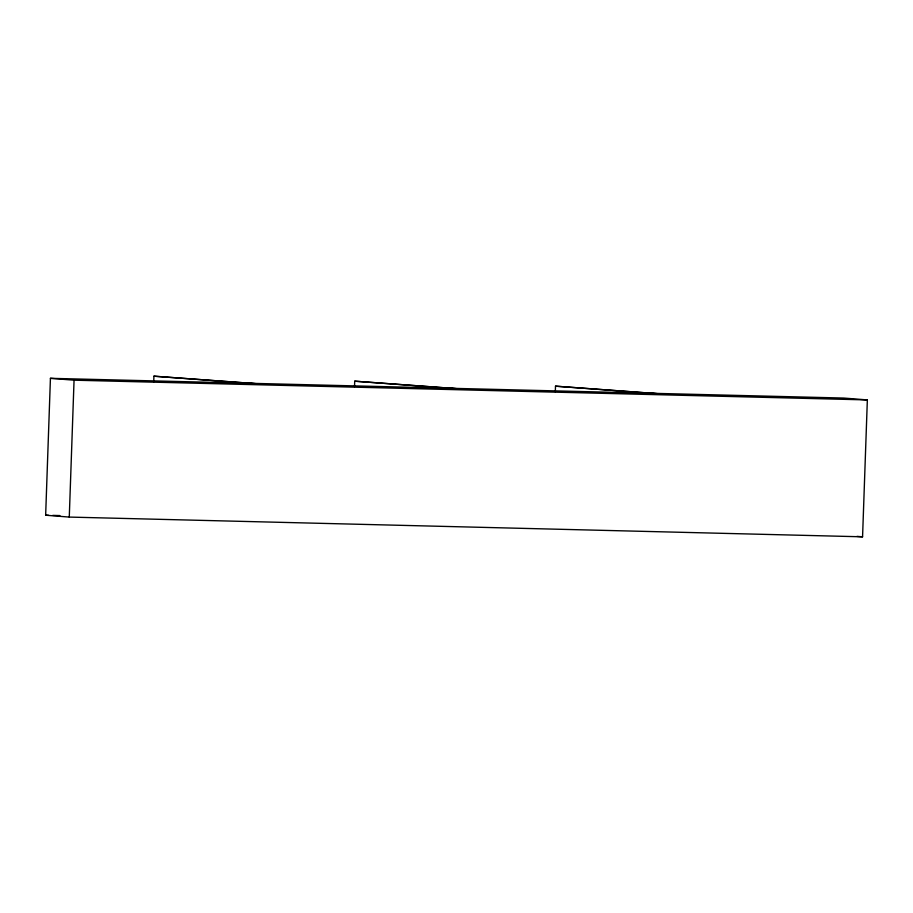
<?xml version="1.0" encoding="UTF-8"?>
<svg xmlns="http://www.w3.org/2000/svg" width="913" height="913" viewBox="0 0 913 913"><rect width="100%" height="100%" fill="white"/><g stroke="black" fill="none" stroke-linecap="round" stroke-linejoin="round"><path stroke-width="1.37" d="M45.65 515.217L50.432 378.324L843.726 398.057L867.35 399.917L862.568 536.81L69.274 517.078L45.65 515.217L48.503 515.286M69.274 517.078L74.056 380.185L50.432 378.324M153.726 381.839L153.92 376.19L255.948 383.688L153.92 376.19M354.518 386.827L354.712 381.189L456.74 388.687L354.712 381.189M555.309 391.825L555.503 386.176L657.531 393.686L555.503 386.176M74.056 380.185L867.35 399.917M52.771 515.389L59.893 515.571M857.01 536.376L862.568 536.81"/></g></svg>
